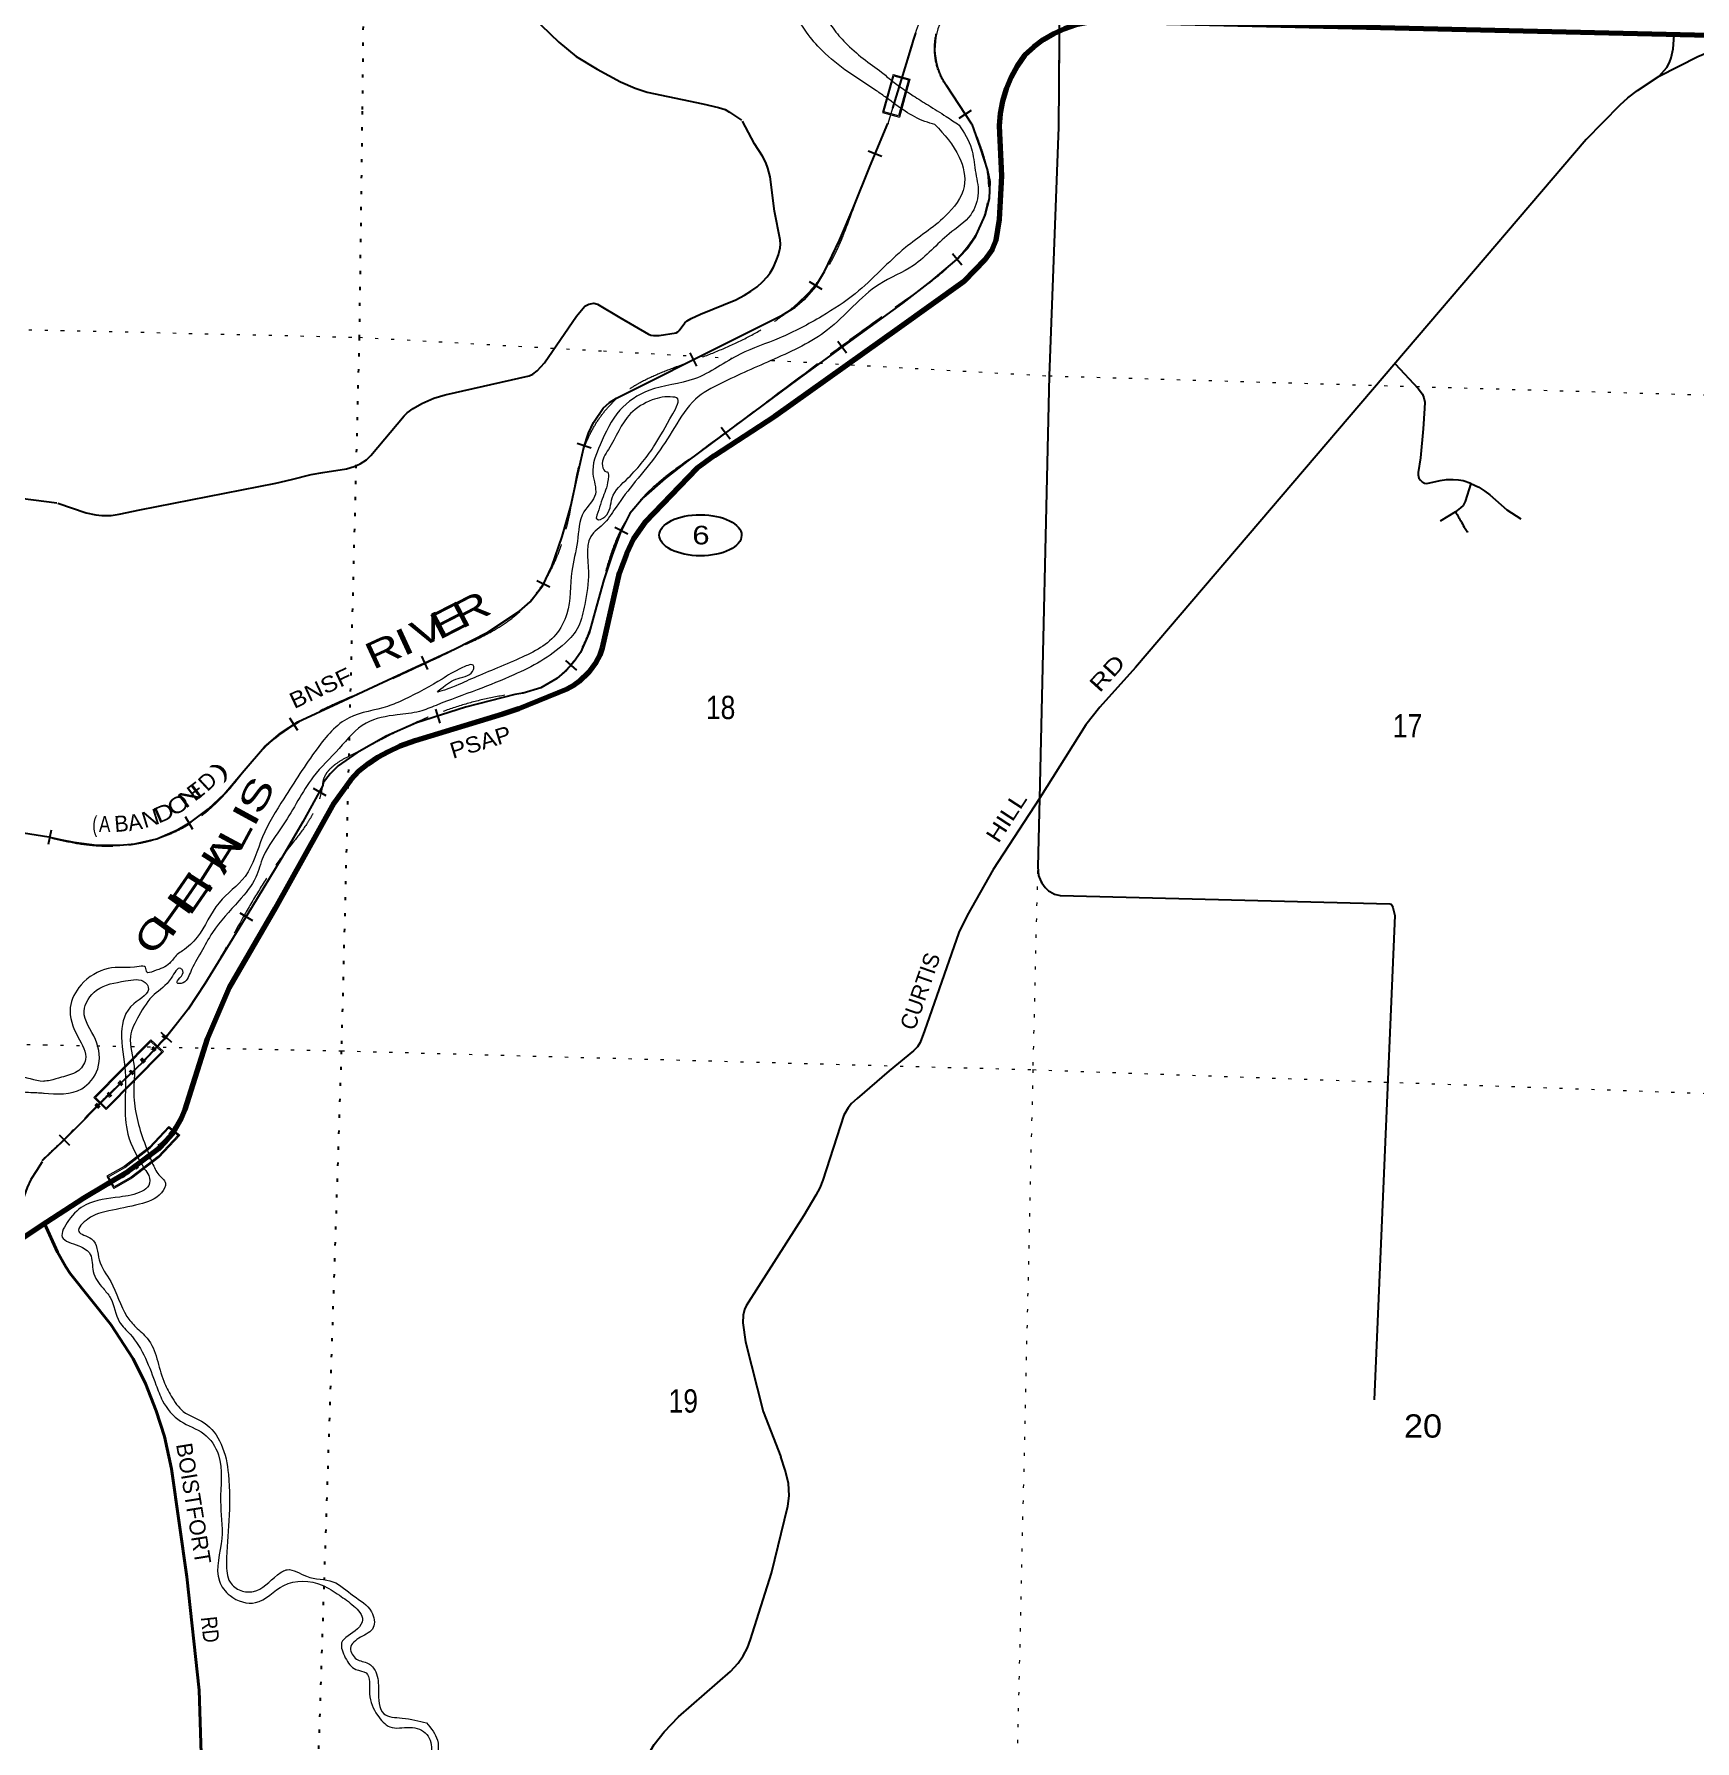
# Model space of a CAD drawing. Header units: feet. Extents: x -757852 to -501257, y -360805 to -170898.
# Drawn here: x -536034 to -523554, y -326661 to -313832 of the extents above; entities that cross this region are included whole.
import ezdxf
from ezdxf.enums import TextEntityAlignment as Align

# ---------------------------------------------------------------- set-up
doc = ezdxf.new("R2010")
doc.units = ezdxf.units.FT
doc.header["$LTSCALE"] = 80
doc.linetypes.add('DOTTED', pattern=[1.5, 0.3, -1.2])
doc.linetypes.add('LONG_DASHED', pattern=[7.5, 6, -1.5])
for name, color, linetype, lineweight in [('17', 7, 'Continuous', 25), ('23', 7, 'Continuous', 70), ('26', 7, 'Continuous', 40), ('27', 7, 'Continuous', 13), ('29', 7, 'Continuous', 25), ('34', 7, 'Continuous', 13), ('39', 7, 'Continuous', 13), ('41', 7, 'Continuous', 13), ('59', 7, 'Continuous', 13), ('6', 7, 'DOTTED', 25), ('63', 7, 'Continuous', 25), ('7', 7, 'DOTTED', 13)]:
    doc.layers.add(name, color=color, linetype=linetype, lineweight=lineweight)
doc.layers.add('30', color=7, linetype='Continuous')

msp = doc.modelspace()

# ---------------------------------------------------------------- linework, layer by layer
at = {"layer": '17'}
msp.add_ellipse((-531026.83, -317598.59), major_axis=(309.24, -1), ratio=0.500121, dxfattribs=at)
at = {"layer": '23'}
for points in [[(-528779.17, -314521.96), (-528771.75, -314429.19), (-528754.28, -314334.54), (-528727.02, -314242.24), (-528690.25, -314153.29), (-528644.39, -314068.67), (-528589.93, -313989.31), (-528587.62, -313986.94), (-528521.18, -313925.91), (-528448.73, -313872.15), (-528371.05, -313826.26), (-528289, -313788.74), (-528203.48, -313760), (-528115.42, -313740.36), (-528065.93, -313733.57), (-528025.79, -313730.04), (-527935.58, -313729.13), (-527845.76, -313737.67), (-520232.76, -313915.46)], [(-535987.92, -322791.7), (-535659.89, -322578.39), (-535323.23, -322378.77), (-535097.98, -322209.42), (-535040.94, -322149.29), (-534994.46, -322096.93), (-534965.26, -322051.28), (-534925.11, -321980.06), (-534898.7, -321915.63), (-534731.14, -321383.22), (-534565.13, -320997.44), (-534219.27, -320401.01), (-533778.33, -319609.98), (-533654.94, -319436.39), (-533593.81, -319371.56), (-533524.18, -319316.74), (-533451.47, -319265.65), (-533370.25, -319224.57), (-533283.58, -319181.65), (-533170.45, -319140.43), (-532510.89, -318941.37), (-532392.09, -318899.53), (-532028.3, -318752.09), (-531974.17, -318722.4), (-531934.93, -318695.92), (-531865.59, -318626.53), (-531810.84, -318553.49), (-531780.73, -318495.97), (-531761.77, -318445.09), (-531635.58, -317879.53), (-531580.9, -317735.42), (-531526.15, -317622.2), (-531439.51, -317496.48), (-531052.17, -317093.94), (-530920.27, -316997.7), (-530468.32, -316704.18), (-529538.43, -316041.48), (-529045.83, -315687.69), (-528962.11, -315604.42), (-528889.12, -315527.73), (-528830.72, -315447.38), (-528803.38, -315380.11), (-528779.62, -315224.6), (-528761.54, -314896.9), (-528779.17, -314521.96)], [(-537760.41, -323971.65), (-535987.92, -322791.7)]]:
    msp.add_lwpolyline(points, dxfattribs=at)
at = {"layer": '26'}
msp.add_lwpolyline([(-534406.15, -328006.08), (-534571.98, -327919.32), (-534619.76, -327885.7), (-534659.57, -327849.93), (-534699.72, -327800.63), (-534730.75, -327753.15), (-534745.7, -327695.8), (-534768.83, -327076.41), (-534793.7, -326280.16), (-534885.5, -325428.05), (-535002.36, -324615.52), (-535054.67, -324372.2), (-535116.33, -324180.79), (-535197.01, -323974.12), (-535289.58, -323788.83), (-535458.02, -323529.6), (-535762.09, -323148.54), (-535795.59, -323097.62), (-535857.64, -322988.05), (-535954.83, -322771.4)], dxfattribs=at)
at = {"layer": '29'}
for p, q in [((-524370.45, -314623.11), (-527756.61, -318591.98)), ((-525351.93, -317422.36), (-525467.21, -317491.24))]:
    msp.add_line(p, q, dxfattribs=at)
for points in [[(-529651.7, -309381.65), (-528369.17, -309326.22), (-528308.2, -311009.14), (-528336.37, -314531.79)], [(-532357.44, -313634.96), (-532090.34, -313893.15), (-531960.38, -313998.74), (-531801.57, -314095.34), (-531628.29, -314190.1), (-531518.19, -314238.84), (-531426.16, -314268.65), (-531007.44, -314355.31), (-530890.56, -314382.59), (-530866.19, -314389.81), (-530841.39, -314398.63), (-530807.53, -314418.7), (-530719.01, -314477.11)], [(-523820.84, -314146.95), (-523764.89, -314081.95), (-523743.23, -314045.85), (-523730.59, -314009.74), (-523717.96, -313942.94), (-523708.94, -313840.04)], [(-523820.84, -314146.95), (-523530.25, -313998.91), (-523454.45, -313966.41), (-523391.27, -313944.75), (-523326.3, -313924.89), (-523236.05, -313906.83), (-522914.78, -313854.48)], [(-524370.45, -314623.11), (-524115.04, -314363.59), (-524057.28, -314309.43), (-523985.09, -314255.27), (-523820.84, -314146.95)], [(-535856.53, -317357.34), (-535642.85, -317430.97), (-535571.18, -317445.51), (-535524.44, -317449.68), (-535455.36, -317448.61), (-535393.57, -317439.28), (-535239.33, -317407.04), (-534217.3, -317207.54), (-534098.38, -317179.51), (-533951.41, -317141.03), (-533864.68, -317125.47), (-533685.51, -317099.47), (-533627.87, -317081.83), (-533584.25, -317061.05), (-533536.47, -317031.95), (-533502.71, -316999.72), (-533253.44, -316700.45), (-533230.07, -316678.65), (-533184.37, -316645.4), (-533120.49, -316609.01), (-533030.65, -316568.51), (-532946, -316542.51), (-532314.5, -316401.19), (-532286.98, -316387.71), (-532253.74, -316362.77), (-532198.18, -316301.44), (-531957.21, -315952.3), (-531896.44, -315876.47), (-531865.81, -315860.86), (-531827.89, -315853.61), (-531799.34, -315860.86), (-531633.15, -315960.62), (-531416.59, -316087.4), (-531400.5, -316093.62), (-531379.2, -316097.8), (-531336.62, -316096.76), (-531209.39, -316076.99), (-531195.36, -316069.74), (-531186.53, -316059.34), (-531142.91, -316002.18), (-531126.29, -315987.65), (-531095.13, -315968.94), (-531026.59, -315935.68), (-530760.69, -315827.61), (-530695.78, -315793.33), (-530646.96, -315763.2), (-530600.22, -315729.95), (-530561.27, -315694.61), (-530525.44, -315656.17), (-530501.55, -315625), (-530476.62, -315583.43), (-530456.36, -315536.68), (-530440.27, -315489.92), (-530428.33, -315436.91), (-530425.2, -315410.95), (-530427.8, -315377.7), (-530469.87, -315162.59), (-530501.55, -314903.86), (-530519.21, -314839.44), (-530536.35, -314796.82), (-530560.75, -314748), (-530619.44, -314655.51), (-530711.56, -314484.51)], [(-528336.37, -314531.79), (-528406.37, -316400.32), (-528479.67, -319576.73)], [(-525805.74, -316309.62), (-525633.39, -316495.78), (-525600.68, -316537.34), (-525589.77, -316564.36), (-525584.06, -316597.61), (-525585.62, -316645.41), (-525596, -316799.2), (-525616.77, -317017.41), (-525633.39, -317126.52), (-525633.39, -317144.18), (-525627.16, -317168.08), (-525616.77, -317184.71), (-525602.23, -317197.18), (-525584.58, -317206.53), (-525571.07, -317208.61), (-525545.11, -317205.49), (-525467.21, -317185.75), (-525420.47, -317179.51), (-525369.58, -317179.51), (-525331.15, -317181.59), (-525294.79, -317187.82), (-525237.42, -317207.83)], [(-535862.3, -317356.1), (-536645.3, -317257.52)], [(-525237.85, -317208.94), (-525280.25, -317343.69), (-525287.52, -317360.32), (-525295.83, -317373.83), (-525315.57, -317391.49), (-525351.93, -317422.36)], [(-525237.85, -317208.94), (-525176.39, -317237.7), (-525131.72, -317265.76), (-525093.3, -317293.81), (-524966.58, -317406.04), (-524860.64, -317474.62)], [(-527756.61, -318591.98), (-528026.44, -318889.88), (-528130.3, -319022.89), (-528479.67, -319576.73)], [(-528479.67, -319576.73), (-528827.76, -320110.82), (-529020.94, -320455.8), (-529085.34, -320584.65), (-529342.93, -321324.5), (-529376.16, -321411.78), (-529395.9, -321442.95), (-529426.02, -321474.13), (-529608.82, -321623.76), (-529849.79, -321831.58), (-529891.33, -321868.98), (-529917.3, -321902.23), (-529949.5, -321956.27), (-530107.37, -322446.73), (-530128.14, -322502.84), (-530159.3, -322558.95), (-530248.63, -322712.74), (-530589.3, -323244.76), (-530682.78, -323390.23), (-530696.27, -323417.25), (-530705.63, -323460.89), (-530707.7, -323519.08), (-530689.01, -323660.4), (-530556.07, -324184.11), (-530423.12, -324524.93)], [(-528479.67, -319576.73), (-528491.56, -320091.93), (-528486.55, -320154.81), (-528469.58, -320198.78), (-528461.1, -320211.13), (-528435.43, -320247.25), (-528409.87, -320269.97), (-528401.72, -320275.16), (-528366.35, -320297.14), (-528324.39, -320306.19), (-525845.54, -320368.02), (-525837.04, -320371.96), (-525830.87, -320378.91), (-525824.14, -320396.67), (-525809.5, -320455.29), (-525964.1, -324096.26)], [(-532224.43, -328071.74), (-531747.39, -327370), (-531695.47, -327282.72), (-531523.04, -326937.73), (-531373.48, -326688.34), (-531299.74, -326592.75), (-531190.67, -326480.52), (-530800.14, -326139.7), (-530741.98, -326075.28), (-530706.67, -326021.24), (-530673.43, -325960.97), (-530650.58, -325898.62), (-530492.7, -325399.86), (-530369.1, -324896.93), (-530359.76, -324817.96), (-530364.95, -324722.36), (-530389.87, -324624.69), (-530423.12, -324524.93)]]:
    msp.add_lwpolyline(points, dxfattribs=at)
msp.add_spline([(-525351.93, -317422.36), (-525308.01, -317499.79), (-525279.07, -317548.71), (-525261.69, -317577.26)], degree=3, dxfattribs=at)
at = {"layer": '34'}
for p, q in [((-529444.7, -313928.09), (-529619.22, -314505.11)), ((-528987.3, -314507.05), (-529176.89, -314217.8)), ((-535583.87, -321824.31), (-535157.67, -321392.2)), ((-535491.32, -321915.6), (-535061.67, -321479.98)), ((-535061.67, -321479.98), (-535157.67, -321392.2)), ((-535491.32, -321915.6), (-535583.87, -321824.31))]:
    msp.add_line(p, q, dxfattribs=at)
at = {"layer": '34', "lineweight": 25}
for p, q in [((-528992.82, -314404.79), (-529085.33, -314465.43)), ((-529133.34, -315480.32), (-529062.06, -315564.89)), ((-529994.15, -316139.08), (-529928.82, -316228.34)), ((-530870, -316784.91), (-530804.01, -316873.67)), ((-531670.42, -317536.3), (-531572.2, -317587.16)), ((-532040.4, -318539.29), (-531957.54, -318612.56)), ((-533018.45, -318905.07), (-532984.57, -319010.37)), ((-533937.01, -319500.27), (-533840.33, -319554.01)), ((-534487.52, -320435.99), (-534393.12, -320493.63)), ((-535080.86, -321333.92), (-535000.31, -321409.72)), ((-535846.22, -322104.7), (-535767.84, -322182.74))]:
    msp.add_line(p, q, dxfattribs=at)
for points in [[(-528988.22, -314507.65), (-529177.91, -314218.25), (-529177.92, -314218.22), (-529182.6, -314211.38), (-529187.3, -314204.27), (-529191.85, -314197.06), (-529196.28, -314189.74), (-529200.6, -314182.43), (-529204.77, -314174.97), (-529208.79, -314167.46), (-529212.73, -314159.9), (-529216.5, -314152.3), (-529220.14, -314144.55), (-529223.67, -314136.79), (-529227, -314128.97), (-529230.27, -314121.12), (-529233.37, -314113.13), (-529236.31, -314105.17), (-529239.13, -314097.16), (-529241.84, -314089.04), (-529244.33, -314080.91), (-529246.76, -314072.75), (-529248.98, -314064.53), (-529251.13, -314056.23), (-529253.08, -314047.98), (-529254.88, -314039.64), (-529256.56, -314031.3), (-529258.12, -314022.91), (-529259.46, -314014.51), (-529260.71, -314006.04), (-529261.81, -313997.59), (-529262.74, -313989.12), (-529263.52, -313980.66), (-529264.16, -313972.17), (-529264.69, -313963.65), (-529265.01, -313955.14), (-529265.21, -313946.64), (-529265.25, -313938.1), (-529265.17, -313929.56), (-529264.9, -313921.05), (-529264.52, -313912.55), (-529263.98, -313904.06), (-529263.27, -313895.55), (-529262.42, -313887.09), (-529261.45, -313878.6), (-529260.3, -313870.18), (-529259.02, -313861.72), (-529257.56, -313853.35), (-529256, -313844.97), (-529254.31, -313836.65), (-529252.43, -313828.3)], [(-528988.09, -314507.7), (-528924.31, -314686.74), (-528869.09, -314857), (-528852.39, -314939.16), (-528857.39, -315066.63), (-528889.3, -315192.43), (-528966.83, -315365.44), (-529019.96, -315442.75), (-529084.85, -315510.85), (-529294.19, -315687.29), (-529509.21, -315852.52), (-529897.91, -316136.31), (-530286.2, -316420.48), (-530703.76, -316729.35), (-531120.57, -317039.23), (-531290.52, -317171.93), (-531454.19, -317314.1), (-531556.03, -317434.13), (-531628.38, -317573.85), (-531693.25, -317753.05), (-531751.44, -317934.07), (-531807.26, -318132.39), (-531863.56, -318331.41), (-531928.59, -318479.43), (-531974.94, -318547.68), (-532032, -318612.21), (-532105.75, -318675.39), (-532226.3, -318743.99), (-532357.51, -318786.32), (-532390.19, -318790.58), (-532422.1, -318794.82), (-532793.1, -318889.91), (-533159.64, -319007.87), (-533388.33, -319109.71), (-533608.26, -319233.74), (-533748.25, -319332.01), (-533808.84, -319390.97), (-533861.06, -319458.8), (-533863.56, -319480.52), (-534015.19, -319753.27), (-534172.38, -320022.41), (-534400.96, -320398.99), (-534630.5, -320774.91), (-534751.51, -320969.15), (-534876.99, -321160.99), (-535035.19, -321365.06), (-535212.28, -321553.24), (-535389.43, -321724.77), (-535566.05, -321896.32), (-535694.69, -322029.88), (-535825.58, -322161.35), (-535899.79, -322231.18), (-535973.96, -322300.96)], [(-535974.05, -322309.33), (-536015.92, -322374.75), (-536057.64, -322439.96), (-536085.95, -322499.89), (-536107.83, -322563.22), (-536175.29, -322773.98), (-536261.74, -323095.15), (-536364.94, -323412.92), (-536387.79, -323455.75), (-536418.26, -323493.93), (-536500.61, -323574.82), (-536586.78, -323649.78), (-536779.8, -323801.14), (-537135.78, -324036.02), (-537682.83, -324376.53), (-537947.68, -324569.81), (-538074.99, -324677.89), (-538197.59, -324795.62), (-538251.62, -324878.11), (-538274.88, -324972.09), (-538299.38, -325299.59), (-538308.44, -325791.8), (-538298.37, -326283.75), (-538279.6, -326731.14)]]:
    msp.add_lwpolyline(points, dxfattribs=at)
at = {"layer": '34'}
msp.add_lwpolyline([(-535572.55, -321824.23), (-535157.37, -321403.3), (-535073.2, -321480.27), (-535491.4, -321904.28)], close=True, dxfattribs=at)
for centre, radius, start, end in [((-526297.34, -314881.83), 3288.7, 139.21479, 163.14156), ((-528777.04, -313939.58), 487.12, 154.82595, 214.82992)]:
    msp.add_arc(centre, radius, start, end, dxfattribs=at)
at = {"layer": '34', "linetype": 'DOTTED', "lineweight": 100}
msp.add_arc((-542912.89, -314187.02), 10648.79, 313.6389, 317.97447, dxfattribs=at)
at = {"layer": '39'}
for points in [[(-529628.79, -314310.67), (-529703.77, -314257.36), (-529914.09, -314118.12), (-530111.63, -313955.18), (-530229.69, -313816.85), (-530352.64, -313642.21), (-530451.72, -313538.63), (-530606.74, -313362.98), (-530742.65, -313218.06), (-530855.51, -313106.01), (-530947.83, -312978.54), (-531063.88, -312840.28), (-531143.05, -312741.35), (-531212.26, -312644.74), (-531226.66, -312592.06), (-531273.32, -312480.1), (-531352.11, -312369.13), (-531397.7, -312287.33), (-531447.62, -312151.16), (-531474.35, -311979.57), (-531508.61, -311791.66), (-531535.85, -311636.12), (-531545.55, -311497.21), (-531552.18, -311388.52), (-531590.08, -311317.01), (-531640.05, -311182.85), (-531770.08, -311042.14), (-531819.18, -311008.44), (-531871.79, -310958.56), (-532000.25, -310896.24), (-532092.01, -310879.27), (-532213.96, -310865.37), (-532342.92, -310819.1), (-532489.99, -310774.27), (-532615.13, -310734.14), (-532698.06, -310691.34), (-532749.41, -310665.61), (-532820.06, -310615.16), (-532891.9, -310538.56), (-532933.18, -310446.86), (-532913, -310314.92), (-532868.28, -310231.96), (-532873.6, -310145.42), (-532887.56, -310078.68), (-532874.15, -309970.63), (-532822.16, -309847.74), (-532758.27, -309729.23), (-532708.85, -309688.61), (-532663.25, -309577.56), (-532605.06, -309513.11), (-532525.32, -309465.42), (-532456.8, -309455.54), (-532392.47, -309451.55), (-532276.54, -309465.26), (-532198.05, -309457.7), (-532091.58, -309453.04), (-531981.34, -309456.53), (-531887.39, -309467.54), (-531748.21, -309443.83), (-531638.73, -309407.12), (-531546.27, -309337.73), (-531445.24, -309250.53), (-531387.55, -309137.86), (-531419.43, -309002.26), (-531445.92, -308951.2), (-531471.03, -308791.71), (-531478.47, -308580.55), (-531478.4, -308385.7), (-531463.86, -308177.24), (-531446.44, -308005.04), (-531420.63, -307821.05), (-531384.36, -307687.6), (-531335.25, -307528.46), (-531263.4, -307476.49), (-531133.37, -307424.36), (-530991.19, -307432.88), (-530773.54, -307465.89), (-530617.83, -307490.91), (-530451.09, -307484.14), (-530261.44, -307514.25), (-530079.8, -307608.39), (-529948.96, -307658.73), (-529837.85, -307698.41), (-529718.6, -307798.61), (-529620.07, -307855.97), (-529524.81, -307889.11), (-529432.36, -307948.29), (-529352.82, -307970.89), (-529301.02, -307982.58), (-529251.47, -307937.95), (-529300.58, -307904.25), (-529331.45, -307865.11), (-529196.54, -307849.29), (-528990.84, -307751.35), (-528775.87, -307613.52)], [(-532213.13, -310770.47), (-532088.69, -310772.91), (-531918.51, -310784.33), (-531780.71, -310804.76), (-531682.69, -310878.17), (-531604.34, -311003.19), (-531534.95, -311093.78), (-531474.13, -311202.17), (-531440.69, -311287.6), (-531343.86, -311399.14), (-531368.04, -311530.95), (-531377.82, -311715.45), (-531355.78, -311908.99), (-531297.04, -312083.61), (-531172.98, -312414.97), (-531096.88, -312547.96), (-530996.42, -312671.66), (-530841.22, -312841.3), (-530722.16, -313011.8), (-530602.15, -313152.2), (-530412.07, -313361.11), (-530361.52, -313412.93), (-530291.06, -313469.4), (-530193.79, -313566.89), (-530101.16, -313684.33), (-530030.14, -313787.01), (-529937.26, -313896.42), (-529802.53, -314015.19), (-529665.31, -314117.97), (-529589.97, -314180.82)], [(-545834.93, -314122.28), (-545941.63, -314666.06), (-546117.09, -315054.54), (-546341.66, -315276.52), (-546610.97, -315543.53), (-546744.06, -315708.8), (-546854.2, -315993.45), (-546877.15, -316434.2), (-546840.44, -316737.21), (-546680.4, -317192.11), (-546626.88, -317600.07), (-546774.77, -318325.28), (-546828.28, -319186.27), (-546708.33, -319785.42), (-546293.15, -320601.27), (-545705.1, -321237.71), (-544758.81, -322072.77), (-544517.85, -322159.01), (-544394.38, -322203.23), (-544035.18, -322498.42), (-543816.91, -322855.41), (-543736.88, -323316.52), (-543457.56, -324097.8), (-543295.89, -324207.61), (-542937.5, -324211.18), (-542650, -324290.88), (-542422.22, -324475.23), (-542235.53, -324431), (-542166.26, -324342.75), (-541878.74, -324231.4), (-541667.43, -323982.85), (-541662.25, -323629.07), (-541663.98, -323429.93), (-541587.24, -323360.02), (-541302.53, -323337.06), (-541134.97, -323197.7), (-540864.26, -322981.24), (-540679.11, -322731.83), (-540651.44, -322304.38), (-540702.67, -321697.4), (-540669.06, -321209.82), (-540610.45, -320885.93), (-540605.73, -320737.27), (-540479.91, -320580.46), (-540127.94, -320595.89), (-539405.54, -320552.93), (-539070.74, -320728.68), (-538726.9, -321063.59), (-538690.86, -321324.18), (-538832.87, -321546.83), (-538908.91, -321594.64), (-539026.68, -321625.01), (-539124.53, -321788.75), (-539249.48, -321981.79), (-539446.2, -322214.72), (-539500.48, -322402), (-539326.61, -322510.51), (-539053.54, -322632.18), (-538553.31, -322795.16), (-538245.08, -322762.43), (-537991.32, -322635.91), (-537706.49, -322355.55), (-537577.74, -322106.33), (-537338.84, -321876.77), (-536808.99, -321618.43), (-536415.64, -321599), (-536241.39, -321693.13), (-536234.49, -321729.55), (-536075.12, -321784.99), (-535958.42, -321791.12)], [(-545677.27, -314118.18), (-545811.71, -314634.08), (-546087.48, -315200.29), (-546397.63, -315453.69), (-546675.05, -315754.4), (-546799.13, -316108.23), (-546778.65, -316416.69), (-546549.63, -317069.65), (-546519.64, -317647.78), (-546690, -318573.37), (-546599.77, -319410.87), (-546394.86, -319998.69), (-546100.16, -320549.2), (-545549.89, -321170.34), (-544783.51, -321899.02), (-544411.86, -322055.86), (-544194.62, -322191.6), (-543828.96, -322537.28), (-543698.74, -322812.98), (-543586.49, -323337.48), (-543359.23, -323982.33), (-543187.95, -324106.53), (-542786.22, -324077.32), (-542390.69, -324116.27), (-542046.48, -324185.75), (-541811.31, -324010.36), (-541749.75, -323720.76), (-541766.47, -323422.58), (-541710.9, -323321.82), (-541501.25, -323252.2), (-541150.87, -323061.44), (-540893.68, -322829.46), (-540744.71, -322657.42), (-540805.16, -322134.5), (-540883.87, -321695.56), (-540827.18, -321305.24), (-540746.38, -320726.68), (-540559.66, -320491.4), (-540215.77, -320444.22), (-539582.92, -320430.54), (-539117.8, -320497.9), (-538776.96, -320800.54), (-538594.01, -321128.23), (-538645.21, -321472.46), (-538889.57, -321810.44), (-539298.94, -322207.43), (-539359.36, -322334.18), (-539071.9, -322512.81), (-538725.41, -322641.36), (-538384.23, -322641.28), (-538159.5, -322604.32), (-537920.3, -322429.06), (-537696.64, -322108.51), (-537323.13, -321762.65), (-536824.97, -321487.19), (-536426.4, -321494.07), (-536161.52, -321651.47), (-535961.25, -321702.51)], [(-529589.97, -314180.82), (-529428.05, -314294.22), (-529313.94, -314366.13), (-529180.15, -314450.72), (-529082.37, -314515.1)], [(-529264.04, -314511.02), (-529339.81, -314487.85), (-529487.87, -314410.84), (-529628.79, -314310.67)], [(-529264.04, -314511.02), (-529081.48, -314756.57), (-529044.64, -314976.46), (-529186.63, -315200.08), (-529485.58, -315435.98), (-529863.53, -315782.48), (-530112.65, -315951.27), (-530433.97, -316116.31), (-530728.14, -316237.8), (-531072.03, -316422.39), (-531413.58, -316510.59), (-531632.06, -316658.01), (-531781, -316919.63), (-531834.48, -317137.35), (-531816.06, -317288.48), (-531901.66, -317423.04), (-531951.23, -317644.87), (-531992.82, -317868.9), (-532030.72, -318189.45), (-532114.85, -318346.15), (-532408.62, -318533.95), (-532765.78, -318686.07), (-532950.39, -318761.99), (-533002.91, -318774.78), (-532978.29, -318753.27), (-532847.83, -318674.05), (-532731.72, -318606.53), (-532731.08, -318580.42), (-532813.72, -318592.49), (-532968.46, -318679.17), (-533253.37, -318833.03), (-533377.12, -318884.29), (-533666.39, -318969.74), (-533907.03, -319203.03), (-534157.15, -319578.74), (-534316.71, -319864.21), (-534448.47, -320162.42), (-534644.07, -320360.62), (-534809.02, -320619.85), (-534917.94, -320721.7), (-534958.81, -320750.85), (-535014.61, -320815.81), (-535134.55, -320875.2), (-535186.93, -320881.97), (-535196.09, -320845.59), (-535244.17, -320840.41), (-535477.49, -320854.87), (-535681.33, -320978.54), (-535761.74, -321147.38), (-535704.88, -321369.77), (-535646.74, -321539.94), (-535709.15, -321628.85), (-535828.7, -321672.18), (-535913.63, -321696.25), (-535961.89, -321702.59)], [(-529082.53, -314514.99), (-528989.55, -314692.48), (-528961.38, -314855.91), (-528939.38, -315025.21), (-528995.56, -315188.61), (-529157.73, -315333.38), (-529426.57, -315570.01), (-529683.08, -315712.5), (-530070.97, -316054.75), (-530471.94, -316274.12), (-530874.05, -316457.3), (-531063.69, -316575.29), (-531221.5, -316788.47), (-531367.46, -317009.98), (-531537.26, -317220.87), (-531676.42, -317410.4), (-531773.73, -317530.61), (-531831.15, -317579.45), (-531868.47, -317875.92), (-531896.44, -318118.35), (-531943.35, -318285.21), (-532044.1, -318410.14), (-532429.46, -318647.98), (-532703.3, -318759.91), (-533013.43, -318877), (-533137.04, -318922.24), (-533304.36, -318948.34), (-533538.86, -319010.99), (-533742.29, -319200.97), (-533936.28, -319415.3), (-534161.93, -319775.53), (-534312.34, -320015.01), (-534368.28, -320168.37), (-534495.1, -320346.14), (-534693.69, -320584.46), (-534779.63, -320733.08), (-534859.61, -320883.85), (-534927.89, -320966.58), (-534959.96, -320963.8), (-534938.96, -320926.13), (-534915.57, -320872.45), (-534931.24, -320856), (-535003.24, -320926.59), (-535130.76, -321050.09), (-535247.11, -321210.03), (-535309.12, -321365.25), (-535282.41, -321588.92), (-535284.88, -321773.71), (-535265.28, -321959.03), (-535145.38, -322317.9)], [(-531810.51, -317469.09), (-531758.33, -317309.97), (-531718.41, -317154.21), (-531727.66, -317121.84), (-531731.68, -317121.74), (-531762.72, -317076.79), (-531717.55, -316953.31), (-531552.35, -316684.05), (-531389.2, -316581.5), (-531234.01, -316559.12), (-531206.05, -316565.82), (-531235.07, -316685.68), (-531369.28, -316919.52), (-531570.12, -317167.84), (-531690.24, -317317.64), (-531744.99, -317459.72), (-531805.83, -317475.33), (-531810.51, -317469.09)], [(-535964.42, -321791.82), (-535676.14, -321758.24), (-535556.02, -321608.44), (-535572.79, -321389.03), (-535658, -321176), (-535563.78, -321017.54), (-535347.21, -320948.43), (-535198.87, -320960.04), (-535175.61, -320994.76), (-535285.11, -321120.71), (-535376.63, -321333.49), (-535349.72, -321631.5), (-535328.95, -322100.14), (-535202.99, -322362.75)], [(-535202.99, -322362.75), (-535171.81, -322411.35), (-535171.61, -322485.69), (-535222.86, -322528.66), (-535390.63, -322572.83), (-535645.09, -322630.98), (-535774.47, -322748.41), (-535821.7, -322873.85), (-535698.76, -322939.11), (-535611.96, -323003.49), (-535588.98, -323132.63), (-535515.73, -323258.97), (-535461.18, -323328.6), (-535391.57, -323512.07), (-535313.1, -323603.34), (-535117.84, -323984.86), (-535068.57, -324103.51), (-534933.42, -324257.53), (-534758.98, -324352.16), (-534648.37, -324511.55), (-534632.71, -324859.52), (-534623.42, -325139.02), (-534641.25, -325460.06), (-534561.54, -325568.48), (-534370.02, -325621.32), (-534158, -325491.82), (-533868.77, -325490.76), (-533740.06, -325566.2), (-533631.56, -325647.18), (-533565.8, -325751.23), (-533603.58, -325818.64), (-533722.63, -325924.26), (-533695.2, -326035.43), (-533615, -326123.76), (-533539.31, -326149.7), (-533513.01, -326307.05), (-533452.62, -326467.23), (-533360.38, -326555.86), (-533209.84, -326559.49), (-533082.6, -326612.79), (-533049.53, -326740.17), (-533110.91, -326869.29), (-533174.35, -326917.99), (-533216.11, -326900.9), (-533229.29, -326864.42), (-533194.53, -326839.14), (-533223.47, -326790.22), (-533299.45, -326776.33), (-533470.39, -326868.65), (-533577.39, -327056.94), (-533665.44, -327209.52), (-533855.62, -327349.6), (-533945.1, -327478.04), (-533969.16, -327642.21), (-534040.68, -327692.72), (-534193.86, -327715.15), (-534281.53, -327851.67), (-534326.94, -328081.18)], [(-535145.38, -322317.9), (-535095.35, -322405.15), (-535046.68, -322468.61), (-535076.53, -322540.23), (-535241.31, -322626.66), (-535473.5, -322677.32), (-535629.61, -322737.84), (-535698.14, -322830.62), (-535603.11, -322887.17), (-535544.68, -323045.29), (-535458.26, -323208.12), (-535336.08, -323470.25), (-535269.74, -323550.21), (-535183.42, -323634.67), (-535059.45, -323957.47), (-535002.88, -324068.82), (-534913.55, -324183.67), (-534756.98, -324269.83), (-534628.3, -324429.65), (-534573.59, -324658.01), (-534569.98, -325005.69), (-534587.76, -325324.73), (-534561.11, -325468.03), (-534480.28, -325530.25), (-534386.08, -325538.55), (-534204.28, -325412.34), (-534131.04, -325373.93), (-533987.64, -325423.6), (-533787.8, -325464.59), (-533633.72, -325570.78), (-533498.05, -325690.58), (-533484.87, -325809.45), (-533581.01, -325881.47), (-533655.31, -325964.06), (-533611.1, -326045.49), (-533523.51, -326077.75), (-533466.81, -326141.4), (-533446.09, -326280.54), (-533406.17, -326456.3), (-533268.4, -326489.76), (-533084.47, -326524.34)], [(-533084.47, -326524.34), (-533003.28, -326654.89), (-533028.18, -326853.2), (-533136.2, -327001.28), (-533218.69, -327007.33), (-533285.09, -326929.38), (-533370.38, -326885.13), (-533463.28, -326989.37), (-533517.26, -327144.79), (-533594.5, -327265.48), (-533758.93, -327337.87), (-533851.34, -327504.41), (-533900.77, -327637.83), (-533975.91, -327754.56), (-534061.23, -327794.7), (-534138.93, -327768.71), (-534205.79, -327875.6), (-534234.85, -327997.46), (-534275.36, -328103.34)]]:
    msp.add_spline(points, degree=3, dxfattribs=at)
at = {"layer": '59'}
for p, q in [((-535021.85, -322041.9), (-534939.37, -322107.43)), ((-535486.71, -322416.9), (-535434.75, -322508.15))]:
    msp.add_line(p, q, dxfattribs=at)
for points in [[(-535021.85, -322041.9), (-535167.25, -322196.96), (-535357.29, -322343.21), (-535486.71, -322416.9)], [(-535475.79, -322419.89), (-535352.85, -322349.89), (-535161.86, -322202.9), (-535021.05, -322052.74), (-534951.14, -322108.29)], [(-534951.14, -322108.29), (-535101.87, -322269.04), (-535303.45, -322424.18), (-535431.75, -322497.24), (-535475.79, -322419.89)], [(-534939.37, -322107.43), (-535096.48, -322274.98), (-535299.01, -322430.86), (-535434.75, -322508.15)]]:
    msp.add_lwpolyline(points, dxfattribs=at)
at = {"layer": '59', "linetype": 'DOTTED', "lineweight": 100}
msp.add_arc((-536162.63, -321099.67), 1531.66, 296.36494, 321.47366, dxfattribs=at)
at = {"layer": '6'}
for points in [[(-533663.83, -305834.93), (-533536.5, -311134.85), (-533568.22, -314410.92)], [(-533568.22, -314410.92), (-533591, -316110.44), (-533662.46, -318967.87)], [(-533666.22, -319118.24), (-533725.13, -321473.8), (-533854.85, -325444.94)], [(-533856.54, -325496.76), (-533896.82, -326729.77), (-533901.48, -327404.38)]]:
    msp.add_lwpolyline(points, dxfattribs=at)
at = {"layer": '63', "lineweight": 13}
for p, q in [((-529579.38, -314136.06), (-529657.18, -314421.4)), ((-529579.38, -314136.06), (-529453.96, -314170.27)), ((-529453.96, -314170.27), (-529531.76, -314455.61)), ((-529657.18, -314421.4), (-529531.76, -314455.61))]:
    msp.add_line(p, q, dxfattribs=at)
at = {"layer": '63'}
for p, q in [((-529663.05, -314752.01), (-529765.49, -314710.29)), ((-530111.81, -315750.37), (-530206.28, -315692.85)), ((-531054.14, -316326.36), (-531103.55, -316227.4)), ((-531847.42, -316943.06), (-531952.14, -316907.47)), ((-532157.57, -317988.88), (-532256.92, -317940.27)), ((-533073.95, -318606.97), (-533120.31, -318506.55)), ((-534052.19, -319066.64), (-534111.44, -318973.24)), ((-535926.43, -319920.9), (-535903.12, -319812.77)), ((-534840.21, -319809.22), (-534896.9, -319714.23))]:
    msp.add_line(p, q, dxfattribs=at)
at = {"layer": '63', "linetype": 'LONG_DASHED'}
for points in [[(-529409.84, -313823.11), (-529427.73, -313877.58), (-529443.65, -313928.41), (-529618.17, -314505.43)], [(-535916, -319867.29), (-535825.45, -319886.81), (-535735.06, -319906.29), (-535562.77, -319927.92), (-535389.01, -319928.67), (-535276.8, -319919.02), (-535111.41, -319880.38), (-534950.02, -319811.16), (-534853.65, -319753.65), (-534724.25, -319655.73), (-534605.24, -319545.07), (-534454.66, -319365.49), (-534301.3, -319188.67), (-534182.65, -319084.75), (-534050.81, -319001.11), (-533750.14, -318860.01), (-533449.26, -318720.15), (-533161.87, -318587.43), (-532874.53, -318454.77), (-532624.62, -318326.04), (-532386.29, -318169.63), (-532307.08, -318099.62), (-532211.59, -317975.06), (-532142.41, -317833.67), (-532065.53, -317607.91), (-532001.02, -317379.57), (-531953.68, -317160.01), (-531903.96, -316939.76), (-531866.83, -316830.52), (-531829.84, -316750.41), (-531756.72, -316644.17), (-531710.73, -316601.05), (-531658.09, -316567.47), (-531376.35, -316426.31), (-531094.73, -316285.6), (-530753.17, -316115.09), (-530411.81, -315944.54), (-530314.3, -315883.78), (-530248.26, -315827.2), (-530162.09, -315727.96), (-530094.12, -315616.33), (-529982.26, -315379.62), (-529879.87, -315139.66), (-529750.22, -314821.29), (-529617.4, -314504.41)], [(-535921.89, -319868.6), (-536704.6, -319745.14)]]:
    msp.add_lwpolyline(points, dxfattribs=at)
at = {"layer": '63', "lineweight": 13}
msp.add_lwpolyline([(-529647.36, -314415.78), (-529573.76, -314145.87), (-529463.77, -314175.88), (-529537.37, -314445.79)], close=True, dxfattribs=at)
at = {"layer": '63', "linetype": 'LONG_DASHED', "lineweight": 13}
for points in [[(-528983.36, -314517.96), (-528873.06, -314858.04), (-528893.19, -315191.08), (-529087.66, -315507.86), (-529511.67, -315849.24), (-530288.63, -316417.18), (-531123.06, -317035.97), (-531457.11, -317311.21), (-531632.14, -317572.2), (-531755.37, -317932.89), (-531867.43, -318330.02), (-532034.88, -318609.28), (-532358.41, -318782.3), (-532422.88, -318790.79), (-533161.11, -319004.03), (-533610.45, -319230.27), (-533865, -319457.2), (-533867.54, -319479.24), (-534175.9, -320020.31), (-534633.99, -320772.76), (-534880.33, -321158.61), (-535215.2, -321550.36), (-535568.96, -321893.43), (-535828.44, -322158.41), (-535976.77, -322297.97)], [(-535916.86, -319871.3), (-535735.75, -319910.34), (-535388.84, -319932.77), (-534948.15, -319814.82), (-534602.26, -319547.9), (-534298.39, -319191.57), (-534048.83, -319004.71), (-533447.54, -318723.87), (-532872.73, -318458.46), (-532383.79, -318172.9), (-532138.61, -317835.24), (-531997.04, -317380.56), (-531900.01, -316940.87), (-531656.06, -316571.04), (-531092.9, -316289.27), (-530409.81, -315948.12), (-530090.51, -315618.28), (-529876.09, -315141.24), (-529616.75, -314504.43)]]:
    msp.add_spline(points, degree=3, dxfattribs=at)
at = {"layer": '7'}
for p, q in [((-538608.4, -321408.75), (-535956.02, -321428.03)), ((-535956.02, -321428.03), (-535681.89, -321433.65)), ((-535562.64, -321436.1), (-535369.49, -321440.06))]:
    msp.add_line(p, q, dxfattribs=at)
for points in [[(-528336.37, -314531.79), (-528308.2, -311009.14), (-528429.8, -307541.93)], [(-528336.37, -314531.79), (-528406.37, -316400.32), (-528528.87, -321615.28), (-528646.91, -326812.26), (-528715.34, -332116.93), (-528755.58, -337418.26)], [(-546606.45, -315671.72), (-544426.48, -315726.7), (-539073.74, -316000.67), (-535830.44, -316058.16)], [(-535830.44, -316058.16), (-533591, -316110.44), (-531755.67, -316213.06), (-530788.92, -316267.11)], [(-530491.81, -316283.72), (-528406.37, -316400.32), (-523120.03, -316554.02), (-517854.7, -316663.01), (-514877.67, -316720.79)], [(-535304.26, -321441.41), (-533725.13, -321473.8), (-528528.87, -321615.28), (-523259.36, -321800.72), (-517998.92, -321945.75), (-512689.73, -321985.48), (-507481.23, -322119.21), (-504437.23, -322269.59)]]:
    msp.add_lwpolyline(points, dxfattribs=at)

# ---------------------------------------------------------------- texts
at = {"layer": '17', "width": 1.25}
msp.add_text(' 6 ', height=140, dxfattribs=at).set_placement((-531022.83, -317666.9), align=Align.CENTER)
at = {"layer": '27'}
msp.add_text('BOISTFORT', height=120, rotation=279.184, dxfattribs=at).set_placement((-534967.27, -324431.99))
at = {"layer": '27', "width": 0.85}
msp.add_text('RD', height=120, rotation=276.149, dxfattribs=at).set_placement((-534781.04, -325732.25))
at = {"layer": '30'}
for s, rotation, width, p in [('RD', 47.831, 1.3, (-528026.34, -318787.08)), ('HILL', 56.906, 1.2, (-528788.04, -319919.53))]:
    msp.add_text(s, height=120, rotation=rotation, dxfattribs=dict(at, width=width)).set_placement(p)
msp.add_text('CURTIS', height=120, rotation=70.804, dxfattribs=at).set_placement((-529417.03, -321327.32))
at = {"layer": '34', "width": 1.1}
msp.add_text('PSAP', height=120, rotation=16.874, dxfattribs=at).set_placement((-532887.15, -319279.43))
at = {"layer": '41'}
for s, rotation, width, p in [('E', 27.253, 1.55, (-532871.88, -318327.26)), ('R', 27.788, 1.4, (-532701.4, -318242.66)), ('V', 24.782, 1.3, (-533038.06, -318401.4)), ('R', 24.788, 1.35, (-533368, -318557.68)), ('I', 24.782, 1.55, (-533209.1, -318488.53)), ('S', 63.384, 1.45, (-534273.95, -319596.04)), ('I', 61.471, 1.65, (-534354.82, -319749.99)), ('L', 61.736, 1.5, (-534436.6, -319892.71)), ('A', 57.498, 1.5, (-534534.54, -320045.45)), ('H', 57.601, 1.55, (-534649.44, -320182.86)), ('E', 55.384, 1.75, (-534778.42, -320346.53)), ('H', 54.384, 1.65, (-534916.71, -320509.73)), ('C', 57.384, 1.4, (-535055.67, -320655.7))]:
    msp.add_text(s, height=200, rotation=rotation, dxfattribs=dict(at, width=width)).set_placement(p, align=Align.CENTER)
at = {"layer": '63', "width": 1.15}
msp.add_text('BNSF', height=120, rotation=25.14, dxfattribs=at).set_placement((-534078.84, -318905.48))
at = {"layer": '63'}
for s, rotation, p in [('D', 42.918, (-534689.78, -319490.23)), ('E', 37.116, (-534783.92, -319569.78)), ('A', 10.15, (-535265.82, -319813.94)), ('B', 4.915, (-535372.28, -319825.01))]:
    msp.add_text(s, height=120, rotation=rotation, dxfattribs=at).set_placement(p, align=Align.CENTER)
for s, rotation, width, p in [(')', 42.918, 1.8, (-534599.54, -319404.64)), ('O', 30.827, 1.25, (-534921.93, -319675.46)), ('N', 37.116, 1.55, (-534826.91, -319604.86)), ('N', 17.15, 1.1, (-535142.51, -319782.77)), ('D', 23.214, 1.25, (-535034.1, -319739.25)), ('(', 359.753, 0.7, (-535577.82, -319830.02)), ('A', 359.753, 0.8, (-535503.73, -319828.38))]:
    msp.add_text(s, height=120, rotation=rotation, dxfattribs=dict(at, width=width)).set_placement(p, align=Align.CENTER)
at = {"layer": '7'}
for s, width, p in [('18', 0.85, (-530985.46, -318980.19)), ('17', 0.85, (-525823.62, -319117.74)), ('19', 0.85, (-531265.96, -324192.96)), ('20', 1.1, (-525739.87, -324381.2))]:
    msp.add_text(s, height=175, dxfattribs=dict(at, width=width)).set_placement(p)

doc.saveas('drawing.dxf')
